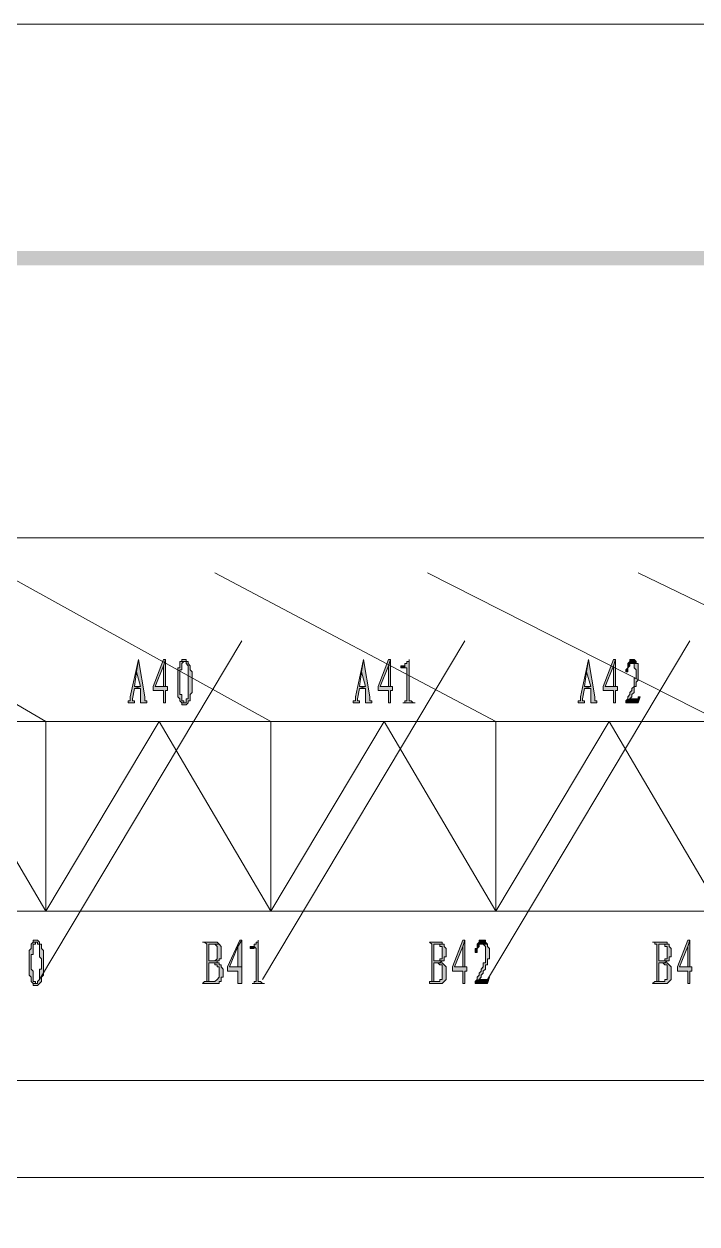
# Model space of a CAD drawing. Header units: millimetres. Extents: x 6 to 291, y 4 to 206.
# Drawn here: x 214.95 to 228.75, y 181.12 to 205.74 of the extents above; entities that cross this region are included whole.
import ezdxf

# ---------------------------------------------------------------- set-up
doc = ezdxf.new("R2010")
doc.units = ezdxf.units.MM
doc.layers.add('C00-00-00', color=7, linetype='Continuous')

msp = doc.modelspace()

# ---------------------------------------------------------------- hatches: boundary and pattern name
at = {"layer": 'C00-00-00'}
h = msp.add_hatch(color=256, dxfattribs=at)
h.dxf.hatch_style = 2
h.paths.add_polyline_path([(17.653, 201.083336), (17.907, 200.787002), (286.469659, 201.083336)])
h = msp.add_hatch(color=256, dxfattribs=at)
h.dxf.hatch_style = 2
h.paths.add_polyline_path([(17.907, 200.787002), (286.469659, 201.083336), (286.173327, 200.787002)])
h = msp.add_hatch(color=256, dxfattribs=at)
h.dxf.hatch_style = 2
h.paths.add_polyline_path([(217.297008, 192.701335), (217.127674, 191.939335), (217.127674, 191.897002), (217.127674, 191.854669), (217.085341, 191.854669), (217.085341, 191.812335), (217.212341, 191.812335), (217.212341, 191.854669), (217.170008, 191.854669), (217.170008, 191.897002), (217.212341, 192.108669), (217.339341, 192.108669), (217.212341, 192.151002), (217.254674, 192.447335)])
h = msp.add_hatch(color=256, dxfattribs=at)
h.dxf.hatch_style = 2
h.paths.add_polyline_path([(217.297008, 192.701335), (217.254674, 192.447335), (217.339341, 192.151002), (217.212341, 192.151002), (217.339341, 192.108669), (217.339341, 192.024002), (217.339341, 191.981669), (217.339341, 191.854669), (217.339341, 191.812335), (217.466341, 191.812335), (217.466341, 191.854669), (217.424008, 191.854669), (217.424008, 191.897002), (217.424008, 191.939335)])
h = msp.add_hatch(color=256, dxfattribs=at)
h.dxf.hatch_style = 2
h.paths.add_polyline_path([(217.847329, 192.701335), (217.804996, 192.701335), (217.593329, 192.151002), (217.593329, 192.066335), (217.804996, 192.066335), (217.804996, 191.812335), (217.847329, 191.812335), (217.847329, 192.066335), (217.889663, 192.066335), (217.889663, 192.151002), (217.847329, 192.151002), (217.635663, 192.151002), (217.804996, 192.574335)])
h = msp.add_hatch(color=256, dxfattribs=at)
h.dxf.hatch_style = 2
h.paths.add_polyline_path([(217.847329, 192.701335), (217.805003, 192.574336), (217.805003, 192.151003), (217.635666, 192.151003), (217.847329, 192.151003)])
h = msp.add_hatch(color=256, dxfattribs=at)
h.dxf.hatch_style = 2
h.paths.add_polyline_path([(218.186004, 192.659003), (218.143671, 192.659003), (218.143671, 192.61667), (218.143671, 192.574336), (218.143671, 192.532003), (218.101337, 192.532003), (218.101337, 192.447336), (218.101337, 192.024003), (218.101337, 191.98167), (218.101337, 191.939336), (218.143671, 191.897003), (218.143671, 191.85467), (218.186004, 191.812336), (218.228337, 191.812336), (218.228337, 191.85467), (218.186004, 191.85467), (218.186004, 191.897003), (218.186004, 191.98167), (218.143671, 191.98167), (218.143671, 192.48967), (218.186004, 192.48967), (218.186004, 192.574336), (218.186004, 192.61667), (218.228337, 192.659003)])
h = msp.add_hatch(color=256, dxfattribs=at)
h.dxf.hatch_style = 2
h.paths.add_polyline_path([(218.22833, 192.701335), (218.185997, 192.701335), (218.185997, 192.659002), (218.22833, 192.659002), (218.270663, 192.659002), (218.270663, 192.616669), (218.312997, 192.574335), (218.312997, 192.532002), (218.312997, 192.489669), (218.312997, 192.235669), (218.312997, 191.981669), (218.312997, 191.897002), (218.270663, 191.897002), (218.270663, 191.854669), (218.270663, 191.812335), (218.22833, 191.812335), (218.185997, 191.812335), (218.185997, 191.770002), (218.270663, 191.770002), (218.312997, 191.812335), (218.312997, 191.854669), (218.35533, 191.854669), (218.35533, 191.897002), (218.35533, 191.939335), (218.35533, 191.981669), (218.397663, 192.024002), (218.397663, 192.447335), (218.35533, 192.489669), (218.35533, 192.532002), (218.35533, 192.574335), (218.312997, 192.616669), (218.312997, 192.659002), (218.270663, 192.659002), (218.270663, 192.701335)])
h = msp.add_hatch(color=256, dxfattribs=at)
h.dxf.hatch_style = 2
h.paths.add_polyline_path([(221.911326, 192.701335), (221.741992, 191.939335), (221.741992, 191.897002), (221.741992, 191.854669), (221.699659, 191.854669), (221.699659, 191.812335), (221.826659, 191.812335), (221.826659, 191.854669), (221.784326, 191.854669), (221.784326, 191.897002), (221.826659, 192.108669), (221.953659, 192.108669), (221.826659, 192.151002), (221.868992, 192.447335)])
h = msp.add_hatch(color=256, dxfattribs=at)
h.dxf.hatch_style = 2
h.paths.add_polyline_path([(221.911326, 192.701335), (221.868992, 192.447335), (221.953659, 192.151002), (221.826659, 192.151002), (221.953659, 192.108669), (221.953659, 192.024002), (221.953659, 191.981669), (221.953659, 191.854669), (221.953659, 191.812335), (222.080659, 191.812335), (222.080659, 191.854669), (222.038326, 191.854669), (222.038326, 191.897002), (222.038326, 191.939335)])
h = msp.add_hatch(color=256, dxfattribs=at)
h.dxf.hatch_style = 2
h.paths.add_polyline_path([(222.461663, 192.701335), (222.41933, 192.701335), (222.207663, 192.151002), (222.207663, 192.066335), (222.41933, 192.066335), (222.41933, 191.812335), (222.461663, 191.812335), (222.461663, 192.066335), (222.503997, 192.066335), (222.503997, 192.151002), (222.461663, 192.151002), (222.249997, 192.151002), (222.41933, 192.574335)])
h = msp.add_hatch(color=256, dxfattribs=at)
h.dxf.hatch_style = 2
h.paths.add_polyline_path([(222.461663, 192.701335), (222.419337, 192.574336), (222.419337, 192.151003), (222.25, 192.151003), (222.461663, 192.151003)])
h = msp.add_hatch(color=256, dxfattribs=at)
h.dxf.hatch_style = 2
h.paths.add_polyline_path([(222.673327, 192.574336), (222.673327, 192.532002), (222.715669, 192.532002), (222.757996, 192.532002), (222.757996, 192.574336)])
h = msp.add_hatch(color=256, dxfattribs=at)
h.dxf.hatch_style = 2
h.paths.add_polyline_path([(222.842664, 192.701335), (222.842664, 192.659002), (222.800331, 192.659002), (222.800331, 192.616669), (222.757997, 192.616669), (222.757997, 192.574335), (222.715664, 192.574335), (222.673331, 192.574335), (222.757997, 192.574335), (222.757997, 192.532002), (222.800331, 192.532002), (222.800331, 192.489669), (222.800331, 191.854669), (222.757997, 191.854669), (222.757997, 191.812335), (222.715664, 191.812335), (222.969664, 191.812335), (222.927331, 191.812335), (222.884997, 191.854669), (222.842664, 191.854669), (222.842664, 191.897002)])
h = msp.add_hatch(color=256, dxfattribs=at)
h.dxf.hatch_style = 2
h.paths.add_polyline_path([(226.52566, 192.701335), (226.356326, 191.939335), (226.356326, 191.897002), (226.356326, 191.854669), (226.313993, 191.854669), (226.313993, 191.812335), (226.440993, 191.812335), (226.440993, 191.854669), (226.39866, 191.854669), (226.39866, 191.897002), (226.440993, 192.108669), (226.567993, 192.108669), (226.440993, 192.151002), (226.483326, 192.447335)])
h = msp.add_hatch(color=256, dxfattribs=at)
h.dxf.hatch_style = 2
h.paths.add_polyline_path([(226.52566, 192.701335), (226.483326, 192.447335), (226.567993, 192.151002), (226.440993, 192.151002), (226.567993, 192.108669), (226.567993, 192.024002), (226.567993, 191.854669), (226.567993, 191.812335), (226.694993, 191.812335), (226.694993, 191.854669), (226.65266, 191.854669), (226.65266, 191.897002), (226.65266, 191.939335)])
h = msp.add_hatch(color=256, dxfattribs=at)
h.dxf.hatch_style = 2
h.paths.add_polyline_path([(227.075997, 192.701335), (227.033664, 192.701335), (226.821997, 192.151002), (226.821997, 192.066335), (227.033664, 192.066335), (227.033664, 191.812335), (227.075997, 191.812335), (227.075997, 192.066335), (227.118331, 192.066335), (227.118331, 192.151002), (227.075997, 192.151002), (226.864331, 192.151002), (227.033664, 192.574335)])
h = msp.add_hatch(color=256, dxfattribs=at)
h.dxf.hatch_style = 2
h.paths.add_polyline_path([(227.075997, 192.701335), (227.033671, 192.574336), (227.033671, 192.151003), (226.864334, 192.151003), (227.075997, 192.151003)])
h = msp.add_hatch(color=256, dxfattribs=at)
h.dxf.hatch_style = 2
h.paths.add_polyline_path([(227.456998, 192.701335), (227.372331, 192.701335), (227.372331, 192.659002), (227.329998, 192.616669), (227.329998, 192.574335), (227.329998, 192.532002), (227.287665, 192.489669), (227.287665, 192.447335), (227.329998, 192.447335), (227.329998, 192.489669), (227.329998, 192.532002), (227.372331, 192.574335), (227.372331, 192.616669), (227.414665, 192.616669), (227.499331, 192.616669), (227.499331, 192.659002)])
h = msp.add_hatch(color=256, dxfattribs=at)
h.dxf.hatch_style = 2
h.paths.add_polyline_path([(227.49934, 192.616669), (227.414674, 192.616669), (227.457007, 192.616669), (227.457007, 192.574335), (227.457007, 192.532002), (227.49934, 192.489669), (227.49934, 192.320335), (227.457007, 192.320335), (227.457007, 192.235669), (227.457007, 192.193335), (227.457007, 192.151002), (227.414674, 192.108669), (227.414674, 192.066335), (227.37234, 192.024002), (227.37234, 191.981669), (227.330007, 191.939335), (227.330007, 191.897002), (227.287674, 191.854669), (227.37234, 191.897002), (227.414674, 191.939335), (227.414674, 191.981669), (227.457007, 192.024002), (227.457007, 192.066335), (227.457007, 192.108669), (227.457007, 192.151002), (227.49934, 192.151002), (227.49934, 192.193335), (227.49934, 192.235669), (227.541674, 192.278002), (227.541674, 192.320335), (227.541674, 192.532002), (227.541674, 192.574335), (227.541674, 192.616669)])
h = msp.add_hatch(color=256, dxfattribs=at)
h.dxf.hatch_style = 2
h.paths.add_polyline_path([(227.583993, 191.939336), (227.54166, 191.939336), (227.54166, 191.897002), (227.499326, 191.897002), (227.372326, 191.897002), (227.28766, 191.854669), (227.28766, 191.812336), (227.54166, 191.812336)])
h = msp.add_hatch(color=256, dxfattribs=at)
h.dxf.hatch_style = 2
h.paths.add_polyline_path([(215.137999, 186.901669), (215.095665, 186.859336), (215.095665, 186.817002), (215.095665, 186.774669), (215.053332, 186.732336), (215.053332, 186.647669), (215.053332, 186.605336), (215.053332, 186.351336), (215.053332, 186.309002), (215.053332, 186.266669), (215.053332, 186.224336), (215.095665, 186.182002), (215.095665, 186.139669), (215.095665, 186.097336), (215.137999, 186.055002), (215.180332, 186.055002), (215.180332, 186.097336), (215.137999, 186.097336), (215.137999, 186.139669), (215.137999, 186.182002), (215.137999, 186.309002), (215.095665, 186.351336), (215.095665, 186.647669), (215.137999, 186.647669), (215.137999, 186.774669), (215.137999, 186.817002), (215.137999, 186.859336), (215.180332, 186.859336), (215.180332, 186.901669)])
h = msp.add_hatch(color=256, dxfattribs=at)
h.dxf.hatch_style = 2
h.paths.add_polyline_path([(215.180341, 186.944003), (215.138008, 186.944003), (215.138008, 186.90167), (215.180341, 186.90167), (215.222674, 186.90167), (215.222674, 186.859337), (215.265008, 186.859337), (215.265008, 186.817003), (215.265008, 186.77467), (215.265008, 186.605337), (215.307341, 186.563003), (215.307341, 186.478337), (215.307341, 186.351337), (215.265008, 186.351337), (215.265008, 186.182003), (215.265008, 186.13967), (215.222674, 186.097337), (215.222674, 186.055003), (215.138008, 186.055003), (215.138008, 186.01267), (215.180341, 186.01267), (215.222674, 186.01267), (215.265008, 186.055003), (215.307341, 186.097337), (215.307341, 186.13967), (215.307341, 186.182003), (215.349674, 186.224337), (215.349674, 186.309003), (215.349674, 186.605337), (215.349674, 186.64767), (215.349674, 186.732337), (215.307341, 186.77467), (215.307341, 186.817003), (215.307341, 186.859337), (215.265008, 186.859337), (215.265008, 186.90167), (215.222674, 186.944003)])
h = msp.add_hatch(color=256, dxfattribs=at)
h.dxf.hatch_style = 2
h.paths.add_polyline_path([(218.820994, 186.901669), (218.609328, 186.901669), (218.651661, 186.901669), (218.693994, 186.859336), (218.693994, 186.097336), (218.778661, 186.097336), (218.736328, 186.097336), (218.736328, 186.478336), (218.778661, 186.478336), (218.905661, 186.478336), (218.863328, 186.478336), (218.905661, 186.478336), (218.905661, 186.520669), (218.778661, 186.520669), (218.736328, 186.520669), (218.736328, 186.859336), (218.778661, 186.859336), (218.947994, 186.859336), (218.905661, 186.901669)])
h = msp.add_hatch(color=256, dxfattribs=at)
h.dxf.hatch_style = 2
h.paths.add_polyline_path([(219.413674, 186.944003), (219.371341, 186.944003), (219.117341, 186.39367), (219.117341, 186.309003), (219.329008, 186.309003), (219.329008, 186.055003), (219.413674, 186.055003), (219.413674, 186.309003), (219.413674, 186.39367), (219.159674, 186.39367), (219.329008, 186.817003)])
h = msp.add_hatch(color=256, dxfattribs=at)
h.dxf.hatch_style = 2
h.paths.add_polyline_path([(219.413674, 186.944003), (219.329006, 186.817002), (219.329006, 186.393669), (219.159669, 186.393669), (219.413674, 186.393669)])
h = msp.add_hatch(color=256, dxfattribs=at)
h.dxf.hatch_style = 2
h.paths.add_polyline_path([(219.752333, 186.944003), (219.752333, 186.90167), (219.709999, 186.90167), (219.709999, 186.859337), (219.667666, 186.859337), (219.667666, 186.817003), (219.625333, 186.817003), (219.582999, 186.817003), (219.667666, 186.817003), (219.709999, 186.77467), (219.709999, 186.732337), (219.709999, 186.097337), (219.667666, 186.097337), (219.667666, 186.055003), (219.625333, 186.055003), (219.879333, 186.055003), (219.836999, 186.055003), (219.794666, 186.097337), (219.752333, 186.097337), (219.752333, 186.13967)])
h = msp.add_hatch(color=256, dxfattribs=at)
h.dxf.hatch_style = 2
h.paths.add_polyline_path([(223.435328, 186.901669), (223.265995, 186.901669), (223.308328, 186.859336), (223.308328, 186.097336), (223.392995, 186.097336), (223.350661, 186.097336), (223.350661, 186.478336), (223.392995, 186.478336), (223.519995, 186.478336), (223.477661, 186.478336), (223.519995, 186.520669), (223.392995, 186.520669), (223.350661, 186.520669), (223.350661, 186.859336), (223.392995, 186.859336), (223.519995, 186.859336), (223.519995, 186.901669), (223.477661, 186.901669)])
h = msp.add_hatch(color=256, dxfattribs=at)
h.dxf.hatch_style = 2
h.paths.add_polyline_path([(223.985666, 186.944003), (223.943333, 186.944003), (223.731666, 186.39367), (223.731666, 186.309003), (223.943333, 186.309003), (223.943333, 186.055003), (223.985666, 186.055003), (223.985666, 186.309003), (224.027999, 186.309003), (224.027999, 186.39367), (223.985666, 186.39367), (223.773999, 186.39367), (223.943333, 186.817003)])
h = msp.add_hatch(color=256, dxfattribs=at)
h.dxf.hatch_style = 2
h.paths.add_polyline_path([(223.985666, 186.944003), (223.94334, 186.817002), (223.94334, 186.393669), (223.774003, 186.393669), (223.985666, 186.393669)])
h = msp.add_hatch(color=256, dxfattribs=at)
h.dxf.hatch_style = 2
h.paths.add_polyline_path([(224.366667, 186.944003), (224.282, 186.944003), (224.282, 186.90167), (224.239667, 186.859337), (224.239667, 186.77467), (224.197333, 186.77467), (224.197333, 186.690003), (224.239667, 186.690003), (224.239667, 186.732337), (224.239667, 186.77467), (224.282, 186.817003), (224.282, 186.859337), (224.324333, 186.859337), (224.451333, 186.859337), (224.409, 186.90167), (224.409, 186.944003)])
h = msp.add_hatch(color=256, dxfattribs=at)
h.dxf.hatch_style = 2
h.paths.add_polyline_path([(228.007336, 186.901669), (227.838003, 186.901669), (227.880336, 186.901669), (227.880336, 186.859336), (227.922669, 186.859336), (227.922669, 186.097336), (227.880336, 186.097336), (228.007336, 186.097336), (227.965003, 186.097336), (227.965003, 186.478336), (228.134336, 186.478336), (228.092003, 186.478336), (228.134336, 186.520669), (228.007336, 186.520669), (227.965003, 186.520669), (227.965003, 186.859336), (228.134336, 186.859336), (228.134336, 186.901669), (228.092003, 186.901669)])
h = msp.add_hatch(color=256, dxfattribs=at)
h.dxf.hatch_style = 2
h.paths.add_polyline_path([(228.6, 186.944003), (228.557667, 186.944003), (228.346, 186.39367), (228.346, 186.309003), (228.557667, 186.309003), (228.557667, 186.055003), (228.6, 186.055003), (228.6, 186.309003), (228.642333, 186.309003), (228.642333, 186.39367), (228.6, 186.39367), (228.388333, 186.39367), (228.557667, 186.817003)])
h = msp.add_hatch(color=256, dxfattribs=at)
h.dxf.hatch_style = 2
h.paths.add_polyline_path([(228.6, 186.944003), (228.557674, 186.817002), (228.557674, 186.393669), (228.388337, 186.393669), (228.6, 186.393669)])
h = msp.add_hatch(color=256, dxfattribs=at)
h.dxf.hatch_style = 2
h.paths.add_polyline_path([(218.948005, 186.859337), (218.821005, 186.859337), (218.863339, 186.859337), (218.905672, 186.817003), (218.905672, 186.563003), (218.863339, 186.52067), (218.821005, 186.52067), (218.905672, 186.52067), (218.948005, 186.52067), (218.948005, 186.563003), (218.990339, 186.563003), (218.990339, 186.605337), (218.990339, 186.77467), (218.990339, 186.817003)])
h = msp.add_hatch(color=256, dxfattribs=at)
h.dxf.hatch_style = 2
h.paths.add_polyline_path([(219.582996, 186.817002), (219.582996, 186.77467), (219.625338, 186.77467), (219.667664, 186.77467), (219.667664, 186.817002)])
h = msp.add_hatch(color=256, dxfattribs=at)
h.dxf.hatch_style = 2
h.paths.add_polyline_path([(223.519997, 186.859337), (223.43533, 186.859337), (223.477663, 186.859337), (223.477663, 186.817003), (223.519997, 186.817003), (223.519997, 186.732337), (223.519997, 186.690003), (223.519997, 186.64767), (223.519997, 186.563003), (223.477663, 186.563003), (223.477663, 186.52067), (223.43533, 186.52067), (223.519997, 186.52067), (223.56233, 186.52067), (223.56233, 186.563003), (223.56233, 186.605337), (223.604663, 186.605337), (223.604663, 186.77467), (223.56233, 186.817003), (223.56233, 186.859337)])
h = msp.add_hatch(color=256, dxfattribs=at)
h.dxf.hatch_style = 2
h.paths.add_polyline_path([(224.451335, 186.859337), (224.324335, 186.859337), (224.366669, 186.859337), (224.409002, 186.817003), (224.409002, 186.77467), (224.409002, 186.732337), (224.409002, 186.563003), (224.409002, 186.478337), (224.366669, 186.478337), (224.366669, 186.436003), (224.366669, 186.39367), (224.324335, 186.351337), (224.324335, 186.309003), (224.282002, 186.26667), (224.282002, 186.224337), (224.239669, 186.182003), (224.239669, 186.13967), (224.197335, 186.097337), (224.282002, 186.13967), (224.324335, 186.182003), (224.324335, 186.224337), (224.366669, 186.26667), (224.366669, 186.309003), (224.409002, 186.351337), (224.409002, 186.39367), (224.409002, 186.436003), (224.451335, 186.436003), (224.451335, 186.478337), (224.451335, 186.52067), (224.451335, 186.563003), (224.493669, 186.563003), (224.493669, 186.77467), (224.451335, 186.817003)])
h = msp.add_hatch(color=256, dxfattribs=at)
h.dxf.hatch_style = 2
h.paths.add_polyline_path([(228.134331, 186.859337), (228.007331, 186.859337), (228.049664, 186.859337), (228.091997, 186.859337), (228.091997, 186.817003), (228.134331, 186.817003), (228.134331, 186.732337), (228.134331, 186.64767), (228.134331, 186.563003), (228.091997, 186.563003), (228.091997, 186.52067), (228.049664, 186.52067), (228.007331, 186.52067), (228.134331, 186.52067), (228.176664, 186.52067), (228.176664, 186.563003), (228.176664, 186.605337), (228.218997, 186.605337), (228.218997, 186.77467), (228.176664, 186.817003), (228.176664, 186.859337)])
h = msp.add_hatch(color=256, dxfattribs=at)
h.dxf.hatch_style = 2
h.paths.add_polyline_path([(218.905663, 186.478336), (218.820996, 186.478336), (218.863329, 186.478336), (218.863329, 186.436003), (218.905663, 186.436003), (218.905663, 186.393669), (218.947996, 186.393669), (218.947996, 186.182003), (218.905663, 186.139669), (218.863329, 186.097336), (218.820996, 186.097336), (218.651663, 186.097336), (218.609329, 186.055003), (218.651663, 186.055003), (218.863329, 186.055003), (218.947996, 186.055003), (218.947996, 186.097336), (218.990329, 186.097336), (218.990329, 186.139669), (218.990329, 186.182003), (219.032663, 186.182003), (219.032663, 186.351336), (218.990329, 186.393669), (218.990329, 186.436003), (218.947996, 186.436003), (218.947996, 186.478336)])
h = msp.add_hatch(color=256, dxfattribs=at)
h.dxf.hatch_style = 2
h.paths.add_polyline_path([(223.519997, 186.478336), (223.43533, 186.478336), (223.477663, 186.436003), (223.519997, 186.436003), (223.519997, 186.393669), (223.519997, 186.182003), (223.519997, 186.139669), (223.477663, 186.139669), (223.477663, 186.097336), (223.43533, 186.097336), (223.265997, 186.097336), (223.265997, 186.055003), (223.477663, 186.055003), (223.519997, 186.055003), (223.56233, 186.097336), (223.604663, 186.139669), (223.604663, 186.182003), (223.604663, 186.351336), (223.604663, 186.393669), (223.56233, 186.436003)])
h = msp.add_hatch(color=256, dxfattribs=at)
h.dxf.hatch_style = 2
h.paths.add_polyline_path([(228.134331, 186.478336), (228.007331, 186.478336), (228.049664, 186.478336), (228.091997, 186.436003), (228.134331, 186.436003), (228.134331, 186.393669), (228.134331, 186.182003), (228.134331, 186.139669), (228.091997, 186.139669), (228.091997, 186.097336), (228.049664, 186.097336), (227.880331, 186.097336), (227.837997, 186.055003), (227.880331, 186.055003), (228.091997, 186.055003), (228.134331, 186.055003), (228.176664, 186.097336), (228.218997, 186.139669), (228.218997, 186.182003), (228.218997, 186.351336), (228.218997, 186.393669), (228.176664, 186.436003)])
h = msp.add_hatch(color=256, dxfattribs=at)
h.dxf.hatch_style = 2
h.paths.add_polyline_path([(224.493661, 186.182002), (224.451328, 186.139669), (224.281995, 186.139669), (224.197328, 186.097335), (224.197328, 186.055002), (224.451328, 186.055002)])

# ---------------------------------------------------------------- linework, layer by layer
at = {"layer": 'C00-00-00', "lineweight": 15}
msp.add_lwpolyline([(291.126319, 205.740002), (5.799667, 205.740002), (5.799667, 3.979343), (291.126319, 3.979343)], dxfattribs=at)
at = {"layer": 'C00-00-00', "lineweight": 5}
for points in [[(146.812001, 195.199002), (247.142004, 195.199002)], [(215.392004, 191.431336), (210.185006, 194.479336)], [(220.006339, 191.431336), (214.502992, 194.479336)], [(224.620672, 191.431336), (218.863337, 194.479336)], [(229.235006, 191.431336), (223.223665, 194.479336)], [(233.84934, 191.431336), (227.541667, 194.479336)], [(219.413674, 193.082336), (215.264994, 186.13967)], [(223.985666, 193.082336), (219.837001, 186.13967)], [(228.6, 193.082336), (224.451335, 186.13967)], [(35.517668, 191.431336), (252.010328, 191.431336)], [(213.106004, 191.431336), (215.392008, 187.536669), (217.720339, 191.431336), (220.006342, 187.536669), (222.334672, 191.431336), (224.62066, 187.536669), (226.949007, 191.431336), (229.234994, 187.536669), (231.520998, 191.431336), (233.849328, 187.536669), (236.177674, 191.431336), (238.463662, 187.536669), (240.792008, 191.431336), (243.077996, 187.536669), (245.406342, 191.431336), (247.69233, 187.536669), (250.02066, 191.431336), (252.010332, 188.044669)], [(215.392004, 191.431336), (215.392004, 187.536669)], [(220.006339, 191.431336), (220.006339, 187.536669)], [(224.620672, 191.431336), (224.620672, 187.536669)], [(35.517668, 187.536669), (252.010328, 187.536669)], [(146.812001, 184.065335), (247.142004, 184.065335)], [(36.110332, 182.07567), (247.142004, 182.07567)]]:
    msp.add_lwpolyline(points, dxfattribs=at)
at = {"layer": 'C00-00-00', "lineweight": 13}
for points in [[(217.297008, 192.701335), (217.127674, 191.939335), (217.127674, 191.897002), (217.127674, 191.854669), (217.085341, 191.854669), (217.085341, 191.812335), (217.212341, 191.812335), (217.212341, 191.854669), (217.170008, 191.854669), (217.170008, 191.897002), (217.212341, 192.108669), (217.339341, 192.108669), (217.212341, 192.151002), (217.254674, 192.447335)], [(217.297008, 192.701335), (217.254674, 192.447335), (217.339341, 192.151002), (217.212341, 192.151002), (217.339341, 192.108669), (217.339341, 192.024002), (217.339341, 191.981669), (217.339341, 191.854669), (217.339341, 191.812335), (217.466341, 191.812335), (217.466341, 191.854669), (217.424008, 191.854669), (217.424008, 191.897002), (217.424008, 191.939335)], [(217.847329, 192.701335), (217.804996, 192.701335), (217.593329, 192.151002), (217.593329, 192.066335), (217.804996, 192.066335), (217.804996, 191.812335), (217.847329, 191.812335), (217.847329, 192.066335), (217.889663, 192.066335), (217.889663, 192.151002), (217.847329, 192.151002), (217.635663, 192.151002), (217.804996, 192.574335)], [(217.847329, 192.701335), (217.805003, 192.574336), (217.805003, 192.151003), (217.635666, 192.151003), (217.847329, 192.151003)], [(218.186004, 192.659003), (218.143671, 192.659003), (218.143671, 192.61667), (218.143671, 192.574336), (218.143671, 192.532003), (218.101337, 192.532003), (218.101337, 192.447336), (218.101337, 192.024003), (218.101337, 191.98167), (218.101337, 191.939336), (218.143671, 191.897003), (218.143671, 191.85467), (218.186004, 191.812336), (218.228337, 191.812336), (218.228337, 191.85467), (218.186004, 191.85467), (218.186004, 191.897003), (218.186004, 191.98167), (218.143671, 191.98167), (218.143671, 192.48967), (218.186004, 192.48967), (218.186004, 192.574336), (218.186004, 192.61667), (218.228337, 192.659003)], [(218.22833, 192.701335), (218.185997, 192.701335), (218.185997, 192.659002), (218.22833, 192.659002), (218.270663, 192.659002), (218.270663, 192.616669), (218.312997, 192.574335), (218.312997, 192.532002), (218.312997, 192.489669), (218.312997, 192.235669), (218.312997, 191.981669), (218.312997, 191.897002), (218.270663, 191.897002), (218.270663, 191.854669), (218.270663, 191.812335), (218.22833, 191.812335), (218.185997, 191.812335), (218.185997, 191.770002), (218.270663, 191.770002), (218.312997, 191.812335), (218.312997, 191.854669), (218.35533, 191.854669), (218.35533, 191.897002), (218.35533, 191.939335), (218.35533, 191.981669), (218.397663, 192.024002), (218.397663, 192.447335), (218.35533, 192.489669), (218.35533, 192.532002), (218.35533, 192.574335), (218.312997, 192.616669), (218.312997, 192.659002), (218.270663, 192.659002), (218.270663, 192.701335)], [(221.911326, 192.701335), (221.741992, 191.939335), (221.741992, 191.897002), (221.741992, 191.854669), (221.699659, 191.854669), (221.699659, 191.812335), (221.826659, 191.812335), (221.826659, 191.854669), (221.784326, 191.854669), (221.784326, 191.897002), (221.826659, 192.108669), (221.953659, 192.108669), (221.826659, 192.151002), (221.868992, 192.447335)], [(221.911326, 192.701335), (221.868992, 192.447335), (221.953659, 192.151002), (221.826659, 192.151002), (221.953659, 192.108669), (221.953659, 192.024002), (221.953659, 191.981669), (221.953659, 191.854669), (221.953659, 191.812335), (222.080659, 191.812335), (222.080659, 191.854669), (222.038326, 191.854669), (222.038326, 191.897002), (222.038326, 191.939335)], [(222.461663, 192.701335), (222.41933, 192.701335), (222.207663, 192.151002), (222.207663, 192.066335), (222.41933, 192.066335), (222.41933, 191.812335), (222.461663, 191.812335), (222.461663, 192.066335), (222.503997, 192.066335), (222.503997, 192.151002), (222.461663, 192.151002), (222.249997, 192.151002), (222.41933, 192.574335)], [(222.461663, 192.701335), (222.419337, 192.574336), (222.419337, 192.151003), (222.25, 192.151003), (222.461663, 192.151003)], [(222.673327, 192.574336), (222.673327, 192.532002), (222.715669, 192.532002), (222.757996, 192.532002), (222.757996, 192.574336)], [(222.842664, 192.701335), (222.842664, 192.659002), (222.800331, 192.659002), (222.800331, 192.616669), (222.757997, 192.616669), (222.757997, 192.574335), (222.715664, 192.574335), (222.673331, 192.574335), (222.757997, 192.574335), (222.757997, 192.532002), (222.800331, 192.532002), (222.800331, 192.489669), (222.800331, 191.854669), (222.757997, 191.854669), (222.757997, 191.812335), (222.715664, 191.812335), (222.969664, 191.812335), (222.927331, 191.812335), (222.884997, 191.854669), (222.842664, 191.854669), (222.842664, 191.897002)], [(226.52566, 192.701335), (226.356326, 191.939335), (226.356326, 191.897002), (226.356326, 191.854669), (226.313993, 191.854669), (226.313993, 191.812335), (226.440993, 191.812335), (226.440993, 191.854669), (226.39866, 191.854669), (226.39866, 191.897002), (226.440993, 192.108669), (226.567993, 192.108669), (226.440993, 192.151002), (226.483326, 192.447335)], [(226.52566, 192.701335), (226.483326, 192.447335), (226.567993, 192.151002), (226.440993, 192.151002), (226.567993, 192.108669), (226.567993, 192.024002), (226.567993, 191.854669), (226.567993, 191.812335), (226.694993, 191.812335), (226.694993, 191.854669), (226.65266, 191.854669), (226.65266, 191.897002), (226.65266, 191.939335)], [(227.075997, 192.701335), (227.033664, 192.701335), (226.821997, 192.151002), (226.821997, 192.066335), (227.033664, 192.066335), (227.033664, 191.812335), (227.075997, 191.812335), (227.075997, 192.066335), (227.118331, 192.066335), (227.118331, 192.151002), (227.075997, 192.151002), (226.864331, 192.151002), (227.033664, 192.574335)], [(227.075997, 192.701335), (227.033671, 192.574336), (227.033671, 192.151003), (226.864334, 192.151003), (227.075997, 192.151003)], [(227.456998, 192.701335), (227.372331, 192.701335), (227.372331, 192.659002), (227.329998, 192.616669), (227.329998, 192.574335), (227.329998, 192.532002), (227.287665, 192.489669), (227.287665, 192.447335), (227.329998, 192.447335), (227.329998, 192.489669), (227.329998, 192.532002), (227.372331, 192.574335), (227.372331, 192.616669), (227.414665, 192.616669), (227.499331, 192.616669), (227.499331, 192.659002)], [(227.49934, 192.616669), (227.414674, 192.616669), (227.457007, 192.616669), (227.457007, 192.574335), (227.457007, 192.532002), (227.49934, 192.489669), (227.49934, 192.320335), (227.457007, 192.320335), (227.457007, 192.235669), (227.457007, 192.193335), (227.457007, 192.151002), (227.414674, 192.108669), (227.414674, 192.066335), (227.37234, 192.024002), (227.37234, 191.981669), (227.330007, 191.939335), (227.330007, 191.897002), (227.287674, 191.854669), (227.37234, 191.897002), (227.414674, 191.939335), (227.414674, 191.981669), (227.457007, 192.024002), (227.457007, 192.066335), (227.457007, 192.108669), (227.457007, 192.151002), (227.49934, 192.151002), (227.49934, 192.193335), (227.49934, 192.235669), (227.541674, 192.278002), (227.541674, 192.320335), (227.541674, 192.532002), (227.541674, 192.574335), (227.541674, 192.616669)], [(227.583993, 191.939336), (227.54166, 191.939336), (227.54166, 191.897002), (227.499326, 191.897002), (227.372326, 191.897002), (227.28766, 191.854669), (227.28766, 191.812336), (227.54166, 191.812336)], [(215.137999, 186.901669), (215.095665, 186.859336), (215.095665, 186.817002), (215.095665, 186.774669), (215.053332, 186.732336), (215.053332, 186.647669), (215.053332, 186.605336), (215.053332, 186.351336), (215.053332, 186.309002), (215.053332, 186.266669), (215.053332, 186.224336), (215.095665, 186.182002), (215.095665, 186.139669), (215.095665, 186.097336), (215.137999, 186.055002), (215.180332, 186.055002), (215.180332, 186.097336), (215.137999, 186.097336), (215.137999, 186.139669), (215.137999, 186.182002), (215.137999, 186.309002), (215.095665, 186.351336), (215.095665, 186.647669), (215.137999, 186.647669), (215.137999, 186.774669), (215.137999, 186.817002), (215.137999, 186.859336), (215.180332, 186.859336), (215.180332, 186.901669)], [(215.180341, 186.944003), (215.138008, 186.944003), (215.138008, 186.90167), (215.180341, 186.90167), (215.222674, 186.90167), (215.222674, 186.859337), (215.265008, 186.859337), (215.265008, 186.817003), (215.265008, 186.77467), (215.265008, 186.605337), (215.307341, 186.563003), (215.307341, 186.478337), (215.307341, 186.351337), (215.265008, 186.351337), (215.265008, 186.182003), (215.265008, 186.13967), (215.222674, 186.097337), (215.222674, 186.055003), (215.138008, 186.055003), (215.138008, 186.01267), (215.180341, 186.01267), (215.222674, 186.01267), (215.265008, 186.055003), (215.307341, 186.097337), (215.307341, 186.13967), (215.307341, 186.182003), (215.349674, 186.224337), (215.349674, 186.309003), (215.349674, 186.605337), (215.349674, 186.64767), (215.349674, 186.732337), (215.307341, 186.77467), (215.307341, 186.817003), (215.307341, 186.859337), (215.265008, 186.859337), (215.265008, 186.90167), (215.222674, 186.944003)], [(218.820994, 186.901669), (218.609328, 186.901669), (218.651661, 186.901669), (218.693994, 186.859336), (218.693994, 186.097336), (218.778661, 186.097336), (218.736328, 186.097336), (218.736328, 186.478336), (218.778661, 186.478336), (218.905661, 186.478336), (218.863328, 186.478336), (218.905661, 186.478336), (218.905661, 186.520669), (218.778661, 186.520669), (218.736328, 186.520669), (218.736328, 186.859336), (218.778661, 186.859336), (218.947994, 186.859336), (218.905661, 186.901669)], [(219.413674, 186.944003), (219.371341, 186.944003), (219.117341, 186.39367), (219.117341, 186.309003), (219.329008, 186.309003), (219.329008, 186.055003), (219.413674, 186.055003), (219.413674, 186.309003), (219.413674, 186.39367), (219.159674, 186.39367), (219.329008, 186.817003)], [(219.413674, 186.944003), (219.329006, 186.817002), (219.329006, 186.393669), (219.159669, 186.393669), (219.413674, 186.393669)], [(219.752333, 186.944003), (219.752333, 186.90167), (219.709999, 186.90167), (219.709999, 186.859337), (219.667666, 186.859337), (219.667666, 186.817003), (219.625333, 186.817003), (219.582999, 186.817003), (219.667666, 186.817003), (219.709999, 186.77467), (219.709999, 186.732337), (219.709999, 186.097337), (219.667666, 186.097337), (219.667666, 186.055003), (219.625333, 186.055003), (219.879333, 186.055003), (219.836999, 186.055003), (219.794666, 186.097337), (219.752333, 186.097337), (219.752333, 186.13967)], [(223.435328, 186.901669), (223.265995, 186.901669), (223.308328, 186.859336), (223.308328, 186.097336), (223.392995, 186.097336), (223.350661, 186.097336), (223.350661, 186.478336), (223.392995, 186.478336), (223.519995, 186.478336), (223.477661, 186.478336), (223.519995, 186.520669), (223.392995, 186.520669), (223.350661, 186.520669), (223.350661, 186.859336), (223.392995, 186.859336), (223.519995, 186.859336), (223.519995, 186.901669), (223.477661, 186.901669)], [(223.985666, 186.944003), (223.943333, 186.944003), (223.731666, 186.39367), (223.731666, 186.309003), (223.943333, 186.309003), (223.943333, 186.055003), (223.985666, 186.055003), (223.985666, 186.309003), (224.027999, 186.309003), (224.027999, 186.39367), (223.985666, 186.39367), (223.773999, 186.39367), (223.943333, 186.817003)], [(223.985666, 186.944003), (223.94334, 186.817002), (223.94334, 186.393669), (223.774003, 186.393669), (223.985666, 186.393669)], [(224.366667, 186.944003), (224.282, 186.944003), (224.282, 186.90167), (224.239667, 186.859337), (224.239667, 186.77467), (224.197333, 186.77467), (224.197333, 186.690003), (224.239667, 186.690003), (224.239667, 186.732337), (224.239667, 186.77467), (224.282, 186.817003), (224.282, 186.859337), (224.324333, 186.859337), (224.451333, 186.859337), (224.409, 186.90167), (224.409, 186.944003)], [(228.007336, 186.901669), (227.838003, 186.901669), (227.880336, 186.901669), (227.880336, 186.859336), (227.922669, 186.859336), (227.922669, 186.097336), (227.880336, 186.097336), (228.007336, 186.097336), (227.965003, 186.097336), (227.965003, 186.478336), (228.134336, 186.478336), (228.092003, 186.478336), (228.134336, 186.520669), (228.007336, 186.520669), (227.965003, 186.520669), (227.965003, 186.859336), (228.134336, 186.859336), (228.134336, 186.901669), (228.092003, 186.901669)], [(228.6, 186.944003), (228.557667, 186.944003), (228.346, 186.39367), (228.346, 186.309003), (228.557667, 186.309003), (228.557667, 186.055003), (228.6, 186.055003), (228.6, 186.309003), (228.642333, 186.309003), (228.642333, 186.39367), (228.6, 186.39367), (228.388333, 186.39367), (228.557667, 186.817003)], [(228.6, 186.944003), (228.557674, 186.817002), (228.557674, 186.393669), (228.388337, 186.393669), (228.6, 186.393669)], [(218.948005, 186.859337), (218.821005, 186.859337), (218.863339, 186.859337), (218.905672, 186.817003), (218.905672, 186.563003), (218.863339, 186.52067), (218.821005, 186.52067), (218.905672, 186.52067), (218.948005, 186.52067), (218.948005, 186.563003), (218.990339, 186.563003), (218.990339, 186.605337), (218.990339, 186.77467), (218.990339, 186.817003)], [(219.582996, 186.817002), (219.582996, 186.77467), (219.625338, 186.77467), (219.667664, 186.77467), (219.667664, 186.817002)], [(223.519997, 186.859337), (223.43533, 186.859337), (223.477663, 186.859337), (223.477663, 186.817003), (223.519997, 186.817003), (223.519997, 186.732337), (223.519997, 186.690003), (223.519997, 186.64767), (223.519997, 186.563003), (223.477663, 186.563003), (223.477663, 186.52067), (223.43533, 186.52067), (223.519997, 186.52067), (223.56233, 186.52067), (223.56233, 186.563003), (223.56233, 186.605337), (223.604663, 186.605337), (223.604663, 186.77467), (223.56233, 186.817003), (223.56233, 186.859337)], [(224.451335, 186.859337), (224.324335, 186.859337), (224.366669, 186.859337), (224.409002, 186.817003), (224.409002, 186.77467), (224.409002, 186.732337), (224.409002, 186.563003), (224.409002, 186.478337), (224.366669, 186.478337), (224.366669, 186.436003), (224.366669, 186.39367), (224.324335, 186.351337), (224.324335, 186.309003), (224.282002, 186.26667), (224.282002, 186.224337), (224.239669, 186.182003), (224.239669, 186.13967), (224.197335, 186.097337), (224.282002, 186.13967), (224.324335, 186.182003), (224.324335, 186.224337), (224.366669, 186.26667), (224.366669, 186.309003), (224.409002, 186.351337), (224.409002, 186.39367), (224.409002, 186.436003), (224.451335, 186.436003), (224.451335, 186.478337), (224.451335, 186.52067), (224.451335, 186.563003), (224.493669, 186.563003), (224.493669, 186.77467), (224.451335, 186.817003)], [(228.134331, 186.859337), (228.007331, 186.859337), (228.049664, 186.859337), (228.091997, 186.859337), (228.091997, 186.817003), (228.134331, 186.817003), (228.134331, 186.732337), (228.134331, 186.64767), (228.134331, 186.563003), (228.091997, 186.563003), (228.091997, 186.52067), (228.049664, 186.52067), (228.007331, 186.52067), (228.134331, 186.52067), (228.176664, 186.52067), (228.176664, 186.563003), (228.176664, 186.605337), (228.218997, 186.605337), (228.218997, 186.77467), (228.176664, 186.817003), (228.176664, 186.859337)], [(218.905663, 186.478336), (218.820996, 186.478336), (218.863329, 186.478336), (218.863329, 186.436003), (218.905663, 186.436003), (218.905663, 186.393669), (218.947996, 186.393669), (218.947996, 186.182003), (218.905663, 186.139669), (218.863329, 186.097336), (218.820996, 186.097336), (218.651663, 186.097336), (218.609329, 186.055003), (218.651663, 186.055003), (218.863329, 186.055003), (218.947996, 186.055003), (218.947996, 186.097336), (218.990329, 186.097336), (218.990329, 186.139669), (218.990329, 186.182003), (219.032663, 186.182003), (219.032663, 186.351336), (218.990329, 186.393669), (218.990329, 186.436003), (218.947996, 186.436003), (218.947996, 186.478336)], [(223.519997, 186.478336), (223.43533, 186.478336), (223.477663, 186.436003), (223.519997, 186.436003), (223.519997, 186.393669), (223.519997, 186.182003), (223.519997, 186.139669), (223.477663, 186.139669), (223.477663, 186.097336), (223.43533, 186.097336), (223.265997, 186.097336), (223.265997, 186.055003), (223.477663, 186.055003), (223.519997, 186.055003), (223.56233, 186.097336), (223.604663, 186.139669), (223.604663, 186.182003), (223.604663, 186.351336), (223.604663, 186.393669), (223.56233, 186.436003)], [(228.134331, 186.478336), (228.007331, 186.478336), (228.049664, 186.478336), (228.091997, 186.436003), (228.134331, 186.436003), (228.134331, 186.393669), (228.134331, 186.182003), (228.134331, 186.139669), (228.091997, 186.139669), (228.091997, 186.097336), (228.049664, 186.097336), (227.880331, 186.097336), (227.837997, 186.055003), (227.880331, 186.055003), (228.091997, 186.055003), (228.134331, 186.055003), (228.176664, 186.097336), (228.218997, 186.139669), (228.218997, 186.182003), (228.218997, 186.351336), (228.218997, 186.393669), (228.176664, 186.436003)], [(224.493661, 186.182002), (224.451328, 186.139669), (224.281995, 186.139669), (224.197328, 186.097335), (224.197328, 186.055002), (224.451328, 186.055002)]]:
    msp.add_lwpolyline(points, close=True, dxfattribs=at)

doc.saveas('drawing.dxf')
